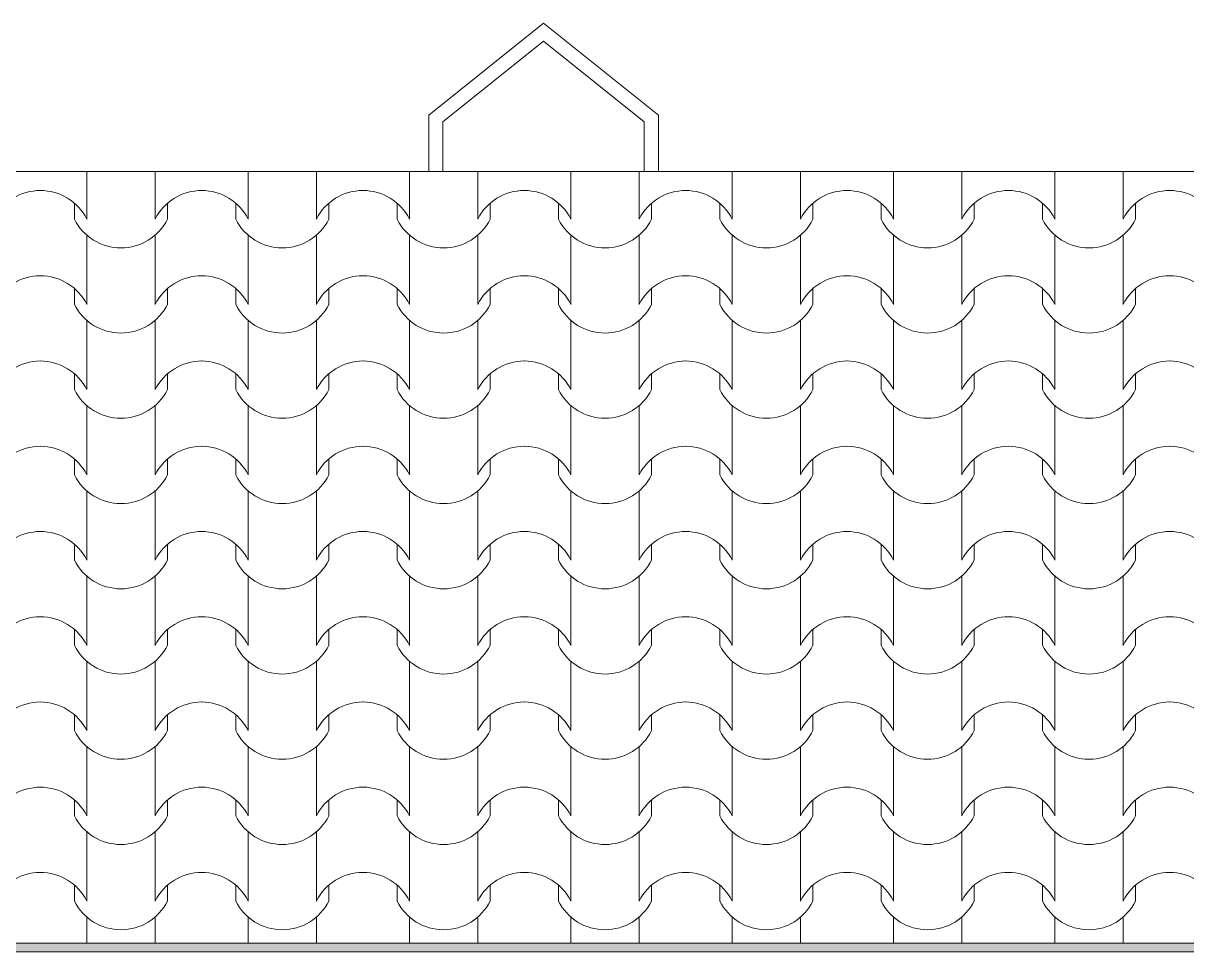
# Model space of a CAD drawing. Header units: feet. Extents: x 2791058 to 2855058, y -67651 to -18651.
# Drawn here: x 2806564 to 2808616, y -46402 to -44764 of the extents above; entities that cross this region are included whole.
import ezdxf

# ---------------------------------------------------------------- set-up
doc = ezdxf.new("R2010")
doc.units = ezdxf.units.FT
doc.header["$MEASUREMENT"] = 0
doc.layers.add('Shell - Roof_Pen_No__21', color=7, linetype='Continuous', lineweight=0)
doc.layers.add('Structural - Bearing_Pen_No__1', color=7, linetype='Continuous', lineweight=0)
doc.layers.add('Structural - Bearing_Pen_No__61', color=7, linetype='Continuous', lineweight=0, true_color=0x6a6a6a)
doc.layers.add('Structural - Bearing_Pen_No__62', color=7, linetype='Continuous', lineweight=0, true_color=0xaaaaaa)

# ---------------------------------------------------------------- blocks, each defined once
blk = doc.blocks.new('*X14', base_point=(2247653.8, -76425))
at = {"layer": 'Structural - Bearing_Pen_No__62', "color": 253, "linetype": 'Continuous', "lineweight": 0, "true_color": 0xaaaaaa}
for p, q in [((2806676.4, -45025.3), (2806676.4, -45048.5)), ((2806796.7, -45025.3), (2806796.7, -45048.5)), ((2806960.9, -45025.3), (2806960.9, -45048.5)), ((2807081.1, -45025.3), (2807081.1, -45048.5)), ((2807245.4, -45025.3), (2807245.4, -45048.5)), ((2807365.6, -45025.3), (2807365.6, -45048.5)), ((2807529.9, -45025.3), (2807529.9, -45048.5)), ((2807650.1, -45025.3), (2807650.1, -45048.5)), ((2807814.3, -45025.3), (2807814.3, -45048.5)), ((2807934.6, -45025.3), (2807934.6, -45048.5)), ((2808098.8, -45025.3), (2808098.8, -45048.5)), ((2808219.1, -45025.3), (2808219.1, -45048.5)), ((2808383.3, -45025.3), (2808383.3, -45048.5)), ((2808503.5, -45025.3), (2808503.5, -45048.5)), ((2806676.4, -45048.5), (2806676.4, -45109.5)), ((2806796.7, -45048.5), (2806796.7, -45109.5)), ((2806960.9, -45048.5), (2806960.9, -45109.5)), ((2807081.1, -45048.5), (2807081.1, -45109.5)), ((2807245.4, -45048.5), (2807245.4, -45109.5)), ((2807365.6, -45048.5), (2807365.6, -45109.5)), ((2807529.9, -45048.5), (2807529.9, -45109.5)), ((2807650.1, -45048.5), (2807650.1, -45109.5)), ((2807814.3, -45048.5), (2807814.3, -45109.5)), ((2807934.6, -45048.5), (2807934.6, -45109.5)), ((2808098.8, -45048.5), (2808098.8, -45109.5)), ((2808219.1, -45048.5), (2808219.1, -45109.5)), ((2808383.3, -45048.5), (2808383.3, -45109.5)), ((2808503.5, -45048.5), (2808503.5, -45109.5)), ((2806654.4, -45081.4), (2806654.4, -45109.5)), ((2806818.7, -45081.4), (2806818.7, -45109.5)), ((2806938.9, -45081.4), (2806938.9, -45109.5)), ((2807103.1, -45081.4), (2807103.1, -45109.5)), ((2807223.4, -45081.4), (2807223.4, -45109.5)), ((2807387.6, -45081.4), (2807387.6, -45109.5)), ((2807507.9, -45081.4), (2807507.9, -45109.5)), ((2807672.1, -45081.4), (2807672.1, -45109.5)), ((2807792.3, -45081.4), (2807792.3, -45109.5)), ((2807956.6, -45081.4), (2807956.6, -45109.5)), ((2808076.8, -45081.4), (2808076.8, -45109.5)), ((2808241.1, -45081.4), (2808241.1, -45109.5)), ((2808361.3, -45081.4), (2808361.3, -45109.5)), ((2808525.5, -45081.4), (2808525.5, -45109.5)), ((2806676.4, -45137.9), (2806676.4, -45198.8)), ((2806796.7, -45137.9), (2806796.7, -45198.8)), ((2806960.9, -45137.9), (2806960.9, -45198.8)), ((2807081.1, -45137.9), (2807081.1, -45198.8)), ((2807245.4, -45137.9), (2807245.4, -45198.8)), ((2807365.6, -45137.9), (2807365.6, -45198.8)), ((2807529.9, -45137.9), (2807529.9, -45198.8)), ((2807650.1, -45137.9), (2807650.1, -45198.8)), ((2807814.3, -45137.9), (2807814.3, -45198.8)), ((2807934.6, -45137.9), (2807934.6, -45198.8)), ((2808098.8, -45137.9), (2808098.8, -45198.8)), ((2808219.1, -45137.9), (2808219.1, -45198.8)), ((2808383.3, -45137.9), (2808383.3, -45198.8)), ((2808503.5, -45137.9), (2808503.5, -45198.8)), ((2806676.4, -45198.8), (2806676.4, -45259.8)), ((2806796.7, -45198.8), (2806796.7, -45259.8)), ((2806960.9, -45198.8), (2806960.9, -45259.8)), ((2807081.1, -45198.8), (2807081.1, -45259.8)), ((2807245.4, -45198.8), (2807245.4, -45259.8)), ((2807365.6, -45198.8), (2807365.6, -45259.8)), ((2807529.9, -45198.8), (2807529.9, -45259.8)), ((2807650.1, -45198.8), (2807650.1, -45259.8)), ((2807814.3, -45198.8), (2807814.3, -45259.8)), ((2807934.6, -45198.8), (2807934.6, -45259.8)), ((2808098.8, -45198.8), (2808098.8, -45259.8)), ((2808219.1, -45198.8), (2808219.1, -45259.8)), ((2808383.3, -45198.8), (2808383.3, -45259.8)), ((2808503.5, -45198.8), (2808503.5, -45259.8)), ((2806654.4, -45231.8), (2806654.4, -45259.8)), ((2806818.7, -45231.8), (2806818.7, -45259.8)), ((2806938.9, -45231.8), (2806938.9, -45259.8)), ((2807103.1, -45231.8), (2807103.1, -45259.8)), ((2807223.4, -45231.8), (2807223.4, -45259.8)), ((2807387.6, -45231.8), (2807387.6, -45259.8)), ((2807507.9, -45231.8), (2807507.9, -45259.8)), ((2807672.1, -45231.8), (2807672.1, -45259.8)), ((2807792.3, -45231.8), (2807792.3, -45259.8)), ((2807956.6, -45231.8), (2807956.6, -45259.8)), ((2808076.8, -45231.8), (2808076.8, -45259.8)), ((2808241.1, -45231.8), (2808241.1, -45259.8)), ((2808361.3, -45231.8), (2808361.3, -45259.8)), ((2808525.5, -45231.8), (2808525.5, -45259.8)), ((2806676.4, -45288.2), (2806676.4, -45349.2)), ((2806796.7, -45288.2), (2806796.7, -45349.2)), ((2806960.9, -45288.2), (2806960.9, -45349.2)), ((2807081.1, -45288.2), (2807081.1, -45349.2)), ((2807245.4, -45288.2), (2807245.4, -45349.2)), ((2807365.6, -45288.2), (2807365.6, -45349.2)), ((2807529.9, -45288.2), (2807529.9, -45349.2)), ((2807650.1, -45288.2), (2807650.1, -45349.2)), ((2807814.3, -45288.2), (2807814.3, -45349.2)), ((2807934.6, -45288.2), (2807934.6, -45349.2)), ((2808098.8, -45288.2), (2808098.8, -45349.2)), ((2808219.1, -45288.2), (2808219.1, -45349.2)), ((2808383.3, -45288.2), (2808383.3, -45349.2)), ((2808503.5, -45288.2), (2808503.5, -45349.2)), ((2806676.4, -45349.2), (2806676.4, -45410.1)), ((2806796.7, -45349.2), (2806796.7, -45410.1)), ((2806960.9, -45349.2), (2806960.9, -45410.1)), ((2807081.1, -45349.2), (2807081.1, -45410.1)), ((2807245.4, -45349.2), (2807245.4, -45410.1)), ((2807365.6, -45349.2), (2807365.6, -45410.1)), ((2807529.9, -45349.2), (2807529.9, -45410.1)), ((2807650.1, -45349.2), (2807650.1, -45410.1)), ((2807814.3, -45349.2), (2807814.3, -45410.1)), ((2807934.6, -45349.2), (2807934.6, -45410.1)), ((2808098.8, -45349.2), (2808098.8, -45410.1)), ((2808219.1, -45349.2), (2808219.1, -45410.1)), ((2808383.3, -45349.2), (2808383.3, -45410.1)), ((2808503.5, -45349.2), (2808503.5, -45410.1)), ((2806654.4, -45382.1), (2806654.4, -45410.1)), ((2806818.7, -45382.1), (2806818.7, -45410.1)), ((2806938.9, -45382.1), (2806938.9, -45410.1)), ((2807103.1, -45382.1), (2807103.1, -45410.1)), ((2807223.4, -45382.1), (2807223.4, -45410.1)), ((2807387.6, -45382.1), (2807387.6, -45410.1)), ((2807507.9, -45382.1), (2807507.9, -45410.1)), ((2807672.1, -45382.1), (2807672.1, -45410.1)), ((2807792.3, -45382.1), (2807792.3, -45410.1)), ((2807956.6, -45382.1), (2807956.6, -45410.1)), ((2808076.8, -45382.1), (2808076.8, -45410.1)), ((2808241.1, -45382.1), (2808241.1, -45410.1)), ((2808361.3, -45382.1), (2808361.3, -45410.1)), ((2808525.5, -45382.1), (2808525.5, -45410.1)), ((2806676.4, -45438.5), (2806676.4, -45499.5)), ((2806796.7, -45438.5), (2806796.7, -45499.5)), ((2806960.9, -45438.5), (2806960.9, -45499.5)), ((2807081.1, -45438.5), (2807081.1, -45499.5)), ((2807245.4, -45438.5), (2807245.4, -45499.5)), ((2807365.6, -45438.5), (2807365.6, -45499.5)), ((2807529.9, -45438.5), (2807529.9, -45499.5)), ((2807650.1, -45438.5), (2807650.1, -45499.5)), ((2807814.3, -45438.5), (2807814.3, -45499.5)), ((2807934.6, -45438.5), (2807934.6, -45499.5)), ((2808098.8, -45438.5), (2808098.8, -45499.5)), ((2808219.1, -45438.5), (2808219.1, -45499.5)), ((2808383.3, -45438.5), (2808383.3, -45499.5)), ((2808503.5, -45438.5), (2808503.5, -45499.5)), ((2806676.4, -45499.5), (2806676.4, -45560.5)), ((2806796.7, -45499.5), (2806796.7, -45560.5)), ((2806960.9, -45499.5), (2806960.9, -45560.5)), ((2807081.1, -45499.5), (2807081.1, -45560.5)), ((2807245.4, -45499.5), (2807245.4, -45560.5)), ((2807365.6, -45499.5), (2807365.6, -45560.5)), ((2807529.9, -45499.5), (2807529.9, -45560.5)), ((2807650.1, -45499.5), (2807650.1, -45560.5)), ((2807814.3, -45499.5), (2807814.3, -45560.5)), ((2807934.6, -45499.5), (2807934.6, -45560.5)), ((2808098.8, -45499.5), (2808098.8, -45560.5)), ((2808219.1, -45499.5), (2808219.1, -45560.5)), ((2808383.3, -45499.5), (2808383.3, -45560.5)), ((2808503.5, -45499.5), (2808503.5, -45560.5)), ((2806654.4, -45532.5), (2806654.4, -45560.5)), ((2806818.7, -45532.5), (2806818.7, -45560.5)), ((2806938.9, -45532.5), (2806938.9, -45560.5)), ((2807103.1, -45532.5), (2807103.1, -45560.5)), ((2807223.4, -45532.5), (2807223.4, -45560.5)), ((2807387.6, -45532.5), (2807387.6, -45560.5)), ((2807507.9, -45532.5), (2807507.9, -45560.5)), ((2807672.1, -45532.5), (2807672.1, -45560.5)), ((2807792.3, -45532.5), (2807792.3, -45560.5)), ((2807956.6, -45532.5), (2807956.6, -45560.5)), ((2808076.8, -45532.5), (2808076.8, -45560.5)), ((2808241.1, -45532.5), (2808241.1, -45560.5)), ((2808361.3, -45532.5), (2808361.3, -45560.5)), ((2808525.5, -45532.5), (2808525.5, -45560.5)), ((2806676.4, -45588.9), (2806676.4, -45649.9)), ((2806796.7, -45588.9), (2806796.7, -45649.9)), ((2806960.9, -45588.9), (2806960.9, -45649.9)), ((2807081.1, -45588.9), (2807081.1, -45649.9)), ((2807245.4, -45588.9), (2807245.4, -45649.9)), ((2807365.6, -45588.9), (2807365.6, -45649.9)), ((2807529.9, -45588.9), (2807529.9, -45649.9)), ((2807650.1, -45588.9), (2807650.1, -45649.9)), ((2807814.3, -45588.9), (2807814.3, -45649.9)), ((2807934.6, -45588.9), (2807934.6, -45649.9)), ((2808098.8, -45588.9), (2808098.8, -45649.9)), ((2808219.1, -45588.9), (2808219.1, -45649.9)), ((2808383.3, -45588.9), (2808383.3, -45649.9)), ((2808503.5, -45588.9), (2808503.5, -45649.9)), ((2806676.4, -45649.9), (2806676.4, -45710.8)), ((2806796.7, -45649.9), (2806796.7, -45710.8)), ((2806960.9, -45649.9), (2806960.9, -45710.8)), ((2807081.1, -45649.9), (2807081.1, -45710.8)), ((2807245.4, -45649.9), (2807245.4, -45710.8)), ((2807365.6, -45649.9), (2807365.6, -45710.8)), ((2807529.9, -45649.9), (2807529.9, -45710.8)), ((2807650.1, -45649.9), (2807650.1, -45710.8)), ((2807814.3, -45649.9), (2807814.3, -45710.8)), ((2807934.6, -45649.9), (2807934.6, -45710.8)), ((2808098.8, -45649.9), (2808098.8, -45710.8)), ((2808219.1, -45649.9), (2808219.1, -45710.8)), ((2808383.3, -45649.9), (2808383.3, -45710.8)), ((2808503.5, -45649.9), (2808503.5, -45710.8)), ((2806654.4, -45682.8), (2806654.4, -45710.8)), ((2806818.7, -45682.8), (2806818.7, -45710.8)), ((2806938.9, -45682.8), (2806938.9, -45710.8)), ((2807103.1, -45682.8), (2807103.1, -45710.8)), ((2807223.4, -45682.8), (2807223.4, -45710.8)), ((2807387.6, -45682.8), (2807387.6, -45710.8)), ((2807507.9, -45682.8), (2807507.9, -45710.8)), ((2807672.1, -45682.8), (2807672.1, -45710.8)), ((2807792.3, -45682.8), (2807792.3, -45710.8)), ((2807956.6, -45682.8), (2807956.6, -45710.8)), ((2808076.8, -45682.8), (2808076.8, -45710.8)), ((2808241.1, -45682.8), (2808241.1, -45710.8)), ((2808361.3, -45682.8), (2808361.3, -45710.8)), ((2808525.5, -45682.8), (2808525.5, -45710.8)), ((2806676.4, -45739.2), (2806676.4, -45800.2)), ((2806796.7, -45739.2), (2806796.7, -45800.2)), ((2806960.9, -45739.2), (2806960.9, -45800.2)), ((2807081.1, -45739.2), (2807081.1, -45800.2)), ((2807245.4, -45739.2), (2807245.4, -45800.2)), ((2807365.6, -45739.2), (2807365.6, -45800.2)), ((2807529.9, -45739.2), (2807529.9, -45800.2)), ((2807650.1, -45739.2), (2807650.1, -45800.2)), ((2807814.3, -45739.2), (2807814.3, -45800.2)), ((2807934.6, -45739.2), (2807934.6, -45800.2)), ((2808098.8, -45739.2), (2808098.8, -45800.2)), ((2808219.1, -45739.2), (2808219.1, -45800.2)), ((2808383.3, -45739.2), (2808383.3, -45800.2)), ((2808503.5, -45739.2), (2808503.5, -45800.2)), ((2806676.4, -45800.2), (2806676.4, -45861.2)), ((2806796.7, -45800.2), (2806796.7, -45861.2)), ((2806960.9, -45800.2), (2806960.9, -45861.2)), ((2807081.1, -45800.2), (2807081.1, -45861.2)), ((2807245.4, -45800.2), (2807245.4, -45861.2)), ((2807365.6, -45800.2), (2807365.6, -45861.2)), ((2807529.9, -45800.2), (2807529.9, -45861.2)), ((2807650.1, -45800.2), (2807650.1, -45861.2)), ((2807814.3, -45800.2), (2807814.3, -45861.2)), ((2807934.6, -45800.2), (2807934.6, -45861.2)), ((2808098.8, -45800.2), (2808098.8, -45861.2)), ((2808219.1, -45800.2), (2808219.1, -45861.2)), ((2808383.3, -45800.2), (2808383.3, -45861.2)), ((2808503.5, -45800.2), (2808503.5, -45861.2)), ((2806654.4, -45833.1), (2806654.4, -45861.2)), ((2806818.7, -45833.1), (2806818.7, -45861.2)), ((2806938.9, -45833.1), (2806938.9, -45861.2)), ((2807103.1, -45833.1), (2807103.1, -45861.2)), ((2807223.4, -45833.1), (2807223.4, -45861.2)), ((2807387.6, -45833.1), (2807387.6, -45861.2)), ((2807507.9, -45833.1), (2807507.9, -45861.2)), ((2807672.1, -45833.1), (2807672.1, -45861.2)), ((2807792.3, -45833.1), (2807792.3, -45861.2)), ((2807956.6, -45833.1), (2807956.6, -45861.2)), ((2808076.8, -45833.1), (2808076.8, -45861.2)), ((2808241.1, -45833.1), (2808241.1, -45861.2)), ((2808361.3, -45833.1), (2808361.3, -45861.2)), ((2808525.5, -45833.1), (2808525.5, -45861.2)), ((2806676.4, -45889.6), (2806676.4, -45950.5)), ((2806796.7, -45889.6), (2806796.7, -45950.5)), ((2806960.9, -45889.6), (2806960.9, -45950.5)), ((2807081.1, -45889.6), (2807081.1, -45950.5)), ((2807245.4, -45889.6), (2807245.4, -45950.5)), ((2807365.6, -45889.6), (2807365.6, -45950.5)), ((2807529.9, -45889.6), (2807529.9, -45950.5)), ((2807650.1, -45889.6), (2807650.1, -45950.5)), ((2807814.3, -45889.6), (2807814.3, -45950.5)), ((2807934.6, -45889.6), (2807934.6, -45950.5)), ((2808098.8, -45889.6), (2808098.8, -45950.5)), ((2808219.1, -45889.6), (2808219.1, -45950.5)), ((2808383.3, -45889.6), (2808383.3, -45950.5)), ((2808503.5, -45889.6), (2808503.5, -45950.5)), ((2806676.4, -45950.5), (2806676.4, -46011.5)), ((2806796.7, -45950.5), (2806796.7, -46011.5)), ((2806960.9, -45950.5), (2806960.9, -46011.5)), ((2807081.1, -45950.5), (2807081.1, -46011.5)), ((2807245.4, -45950.5), (2807245.4, -46011.5)), ((2807365.6, -45950.5), (2807365.6, -46011.5)), ((2807529.9, -45950.5), (2807529.9, -46011.5)), ((2807650.1, -45950.5), (2807650.1, -46011.5)), ((2807814.3, -45950.5), (2807814.3, -46011.5)), ((2807934.6, -45950.5), (2807934.6, -46011.5)), ((2808098.8, -45950.5), (2808098.8, -46011.5)), ((2808219.1, -45950.5), (2808219.1, -46011.5)), ((2808383.3, -45950.5), (2808383.3, -46011.5)), ((2808503.5, -45950.5), (2808503.5, -46011.5)), ((2806654.4, -45983.5), (2806654.4, -46011.5)), ((2806818.7, -45983.5), (2806818.7, -46011.5)), ((2806938.9, -45983.5), (2806938.9, -46011.5)), ((2807103.1, -45983.5), (2807103.1, -46011.5)), ((2807223.4, -45983.5), (2807223.4, -46011.5)), ((2807387.6, -45983.5), (2807387.6, -46011.5)), ((2807507.9, -45983.5), (2807507.9, -46011.5)), ((2807672.1, -45983.5), (2807672.1, -46011.5)), ((2807792.3, -45983.5), (2807792.3, -46011.5)), ((2807956.6, -45983.5), (2807956.6, -46011.5)), ((2808076.8, -45983.5), (2808076.8, -46011.5)), ((2808241.1, -45983.5), (2808241.1, -46011.5)), ((2808361.3, -45983.5), (2808361.3, -46011.5)), ((2808525.5, -45983.5), (2808525.5, -46011.5)), ((2806676.4, -46039.9), (2806676.4, -46100.9)), ((2806796.7, -46039.9), (2806796.7, -46100.9)), ((2806960.9, -46039.9), (2806960.9, -46100.9)), ((2807081.1, -46039.9), (2807081.1, -46100.9)), ((2807245.4, -46039.9), (2807245.4, -46100.9)), ((2807365.6, -46039.9), (2807365.6, -46100.9)), ((2807529.9, -46039.9), (2807529.9, -46100.9)), ((2807650.1, -46039.9), (2807650.1, -46100.9)), ((2807814.3, -46039.9), (2807814.3, -46100.9)), ((2807934.6, -46039.9), (2807934.6, -46100.9)), ((2808098.8, -46039.9), (2808098.8, -46100.9)), ((2808219.1, -46039.9), (2808219.1, -46100.9)), ((2808383.3, -46039.9), (2808383.3, -46100.9)), ((2808503.5, -46039.9), (2808503.5, -46100.9)), ((2806676.4, -46100.9), (2806676.4, -46161.8)), ((2806796.7, -46100.9), (2806796.7, -46161.8)), ((2806960.9, -46100.9), (2806960.9, -46161.8)), ((2807081.1, -46100.9), (2807081.1, -46161.8)), ((2807245.4, -46100.9), (2807245.4, -46161.8)), ((2807365.6, -46100.9), (2807365.6, -46161.8)), ((2807529.9, -46100.9), (2807529.9, -46161.8)), ((2807650.1, -46100.9), (2807650.1, -46161.8)), ((2807814.3, -46100.9), (2807814.3, -46161.8)), ((2807934.6, -46100.9), (2807934.6, -46161.8)), ((2808098.8, -46100.9), (2808098.8, -46161.8)), ((2808219.1, -46100.9), (2808219.1, -46161.8)), ((2808383.3, -46100.9), (2808383.3, -46161.8)), ((2808503.5, -46100.9), (2808503.5, -46161.8)), ((2806654.4, -46133.8), (2806654.4, -46161.8)), ((2806818.7, -46133.8), (2806818.7, -46161.8)), ((2806938.9, -46133.8), (2806938.9, -46161.8)), ((2807103.1, -46133.8), (2807103.1, -46161.8)), ((2807223.4, -46133.8), (2807223.4, -46161.8)), ((2807387.6, -46133.8), (2807387.6, -46161.8)), ((2807507.9, -46133.8), (2807507.9, -46161.8)), ((2807672.1, -46133.8), (2807672.1, -46161.8)), ((2807792.3, -46133.8), (2807792.3, -46161.8)), ((2807956.6, -46133.8), (2807956.6, -46161.8)), ((2808076.8, -46133.8), (2808076.8, -46161.8)), ((2808241.1, -46133.8), (2808241.1, -46161.8)), ((2808361.3, -46133.8), (2808361.3, -46161.8)), ((2808525.5, -46133.8), (2808525.5, -46161.8)), ((2806676.4, -46190.2), (2806676.4, -46251.2)), ((2806796.7, -46190.2), (2806796.7, -46251.2)), ((2806960.9, -46190.2), (2806960.9, -46251.2)), ((2807081.1, -46190.2), (2807081.1, -46251.2)), ((2807245.4, -46190.2), (2807245.4, -46251.2)), ((2807365.6, -46190.2), (2807365.6, -46251.2)), ((2807529.9, -46190.2), (2807529.9, -46251.2)), ((2807650.1, -46190.2), (2807650.1, -46251.2)), ((2807814.3, -46190.2), (2807814.3, -46251.2)), ((2807934.6, -46190.2), (2807934.6, -46251.2)), ((2808098.8, -46190.2), (2808098.8, -46251.2)), ((2808219.1, -46190.2), (2808219.1, -46251.2)), ((2808383.3, -46190.2), (2808383.3, -46251.2)), ((2808503.5, -46190.2), (2808503.5, -46251.2)), ((2806676.4, -46251.2), (2806676.4, -46312.2)), ((2806796.7, -46251.2), (2806796.7, -46312.2)), ((2806960.9, -46251.2), (2806960.9, -46312.2)), ((2807081.1, -46251.2), (2807081.1, -46312.2)), ((2807245.4, -46251.2), (2807245.4, -46312.2)), ((2807365.6, -46251.2), (2807365.6, -46312.2)), ((2807529.9, -46251.2), (2807529.9, -46312.2)), ((2807650.1, -46251.2), (2807650.1, -46312.2)), ((2807814.3, -46251.2), (2807814.3, -46312.2)), ((2807934.6, -46251.2), (2807934.6, -46312.2)), ((2808098.8, -46251.2), (2808098.8, -46312.2)), ((2808219.1, -46251.2), (2808219.1, -46312.2)), ((2808383.3, -46251.2), (2808383.3, -46312.2)), ((2808503.5, -46251.2), (2808503.5, -46312.2)), ((2806654.4, -46284.1), (2806654.4, -46312.2)), ((2806818.7, -46284.1), (2806818.7, -46312.2)), ((2806938.9, -46284.1), (2806938.9, -46312.2)), ((2807103.1, -46284.1), (2807103.1, -46312.2)), ((2807223.4, -46284.1), (2807223.4, -46312.2)), ((2807387.6, -46284.1), (2807387.6, -46312.2)), ((2807507.9, -46284.1), (2807507.9, -46312.2)), ((2807672.1, -46284.1), (2807672.1, -46312.2)), ((2807792.3, -46284.1), (2807792.3, -46312.2)), ((2807956.6, -46284.1), (2807956.6, -46312.2)), ((2808076.8, -46284.1), (2808076.8, -46312.2)), ((2808241.1, -46284.1), (2808241.1, -46312.2)), ((2808361.3, -46284.1), (2808361.3, -46312.2)), ((2808525.5, -46284.1), (2808525.5, -46312.2)), ((2806676.4, -46340.6), (2806676.4, -46386.5)), ((2806796.7, -46340.6), (2806796.7, -46386.5)), ((2806960.9, -46340.6), (2806960.9, -46386.5)), ((2807081.1, -46340.6), (2807081.1, -46386.5)), ((2807245.4, -46340.6), (2807245.4, -46386.5)), ((2807365.6, -46340.6), (2807365.6, -46386.5)), ((2807529.9, -46340.6), (2807529.9, -46386.5)), ((2807650.1, -46340.6), (2807650.1, -46386.5)), ((2807814.3, -46340.6), (2807814.3, -46386.5)), ((2807934.6, -46340.6), (2807934.6, -46386.5)), ((2808098.8, -46340.6), (2808098.8, -46386.5)), ((2808219.1, -46340.6), (2808219.1, -46386.5)), ((2808383.3, -46340.6), (2808383.3, -46386.5)), ((2808503.5, -46340.6), (2808503.5, -46386.5))]:
    blk.add_line(p, q, dxfattribs=at)
for centre, radius, start, end in [((2806594.6, -45151.4), 92.5, 90.1705, 153.0115), ((2806594, -45151.4), 92.5, 26.9885, 89.8295), ((2806879.1, -45151.4), 92.5, 90.1705, 153.0115), ((2806878.5, -45151.4), 92.5, 26.9885, 89.8295), ((2807163.5, -45151.4), 92.5, 90.1705, 153.0115), ((2807163, -45151.4), 92.5, 26.9885, 89.8295), ((2807448, -45151.4), 92.5, 90.1705, 153.0115), ((2807447.5, -45151.4), 92.5, 26.9885, 89.8295), ((2807732.5, -45151.4), 92.5, 90.1705, 153.0115), ((2807731.9, -45151.4), 92.5, 26.9885, 89.8295), ((2808017, -45151.4), 92.5, 90.1705, 153.0115), ((2808016.4, -45151.4), 92.5, 26.9885, 89.8295), ((2808301.5, -45151.4), 92.5, 90.1705, 153.0115), ((2808300.9, -45151.4), 92.5, 26.9885, 89.8295), ((2808585.9, -45151.4), 92.5, 90.1705, 153.0115), ((2808585.4, -45151.4), 92.5, 26.9885, 89.8295), ((2806736.5, -45068.2), 91.9, 206.7044, 333.2956), ((2807021, -45068.2), 91.9, 206.7044, 333.2956), ((2807305.5, -45068.2), 91.9, 206.7044, 333.2956), ((2807590, -45068.2), 91.9, 206.7044, 333.2956), ((2807874.5, -45068.2), 91.9, 206.7044, 333.2956), ((2808158.9, -45068.2), 91.9, 206.7044, 333.2956), ((2808443.4, -45068.2), 91.9, 206.7044, 333.2956), ((2806594.6, -45301.8), 92.5, 90.1705, 153.0115), ((2806594, -45301.8), 92.5, 26.9885, 89.8295), ((2806879.1, -45301.8), 92.5, 90.1705, 153.0115), ((2806878.5, -45301.8), 92.5, 26.9885, 89.8295), ((2807163.5, -45301.8), 92.5, 90.1705, 153.0115), ((2807163, -45301.8), 92.5, 26.9885, 89.8295), ((2807448, -45301.8), 92.5, 90.1705, 153.0115), ((2807447.5, -45301.8), 92.5, 26.9885, 89.8295), ((2807732.5, -45301.8), 92.5, 90.1705, 153.0115), ((2807731.9, -45301.8), 92.5, 26.9885, 89.8295), ((2808017, -45301.8), 92.5, 90.1705, 153.0115), ((2808016.4, -45301.8), 92.5, 26.9885, 89.8295), ((2808301.5, -45301.8), 92.5, 90.1705, 153.0115), ((2808300.9, -45301.8), 92.5, 26.9885, 89.8295), ((2808585.9, -45301.8), 92.5, 90.1705, 153.0115), ((2808585.4, -45301.8), 92.5, 26.9885, 89.8295), ((2806736.5, -45218.5), 91.9, 206.7044, 333.2956), ((2807021, -45218.5), 91.9, 206.7044, 333.2956), ((2807305.5, -45218.5), 91.9, 206.7044, 333.2956), ((2807590, -45218.5), 91.9, 206.7044, 333.2956), ((2807874.5, -45218.5), 91.9, 206.7044, 333.2956), ((2808158.9, -45218.5), 91.9, 206.7044, 333.2956), ((2808443.4, -45218.5), 91.9, 206.7044, 333.2956), ((2806594.6, -45452.1), 92.5, 90.1705, 153.0115), ((2806594, -45452.1), 92.5, 26.9885, 89.8295), ((2806879.1, -45452.1), 92.5, 90.1705, 153.0115), ((2806878.5, -45452.1), 92.5, 26.9885, 89.8295), ((2807163.5, -45452.1), 92.5, 90.1705, 153.0115), ((2807163, -45452.1), 92.5, 26.9885, 89.8295), ((2807448, -45452.1), 92.5, 90.1705, 153.0115), ((2807447.5, -45452.1), 92.5, 26.9885, 89.8295), ((2807732.5, -45452.1), 92.5, 90.1705, 153.0115), ((2807731.9, -45452.1), 92.5, 26.9885, 89.8295), ((2808017, -45452.1), 92.5, 90.1705, 153.0115), ((2808016.4, -45452.1), 92.5, 26.9885, 89.8295), ((2808301.5, -45452.1), 92.5, 90.1705, 153.0115), ((2808300.9, -45452.1), 92.5, 26.9885, 89.8295), ((2808585.9, -45452.1), 92.5, 90.1705, 153.0115), ((2808585.4, -45452.1), 92.5, 26.9885, 89.8295), ((2806736.5, -45368.8), 91.9, 206.7044, 333.2956), ((2807021, -45368.8), 91.9, 206.7044, 333.2956), ((2807305.5, -45368.8), 91.9, 206.7044, 333.2956), ((2807590, -45368.8), 91.9, 206.7044, 333.2956), ((2807874.5, -45368.8), 91.9, 206.7044, 333.2956), ((2808158.9, -45368.8), 91.9, 206.7044, 333.2956), ((2808443.4, -45368.8), 91.9, 206.7044, 333.2956), ((2806594.6, -45602.4), 92.5, 90.1705, 153.0115), ((2806594, -45602.4), 92.5, 26.9885, 89.8295), ((2806879.1, -45602.4), 92.5, 90.1705, 153.0115), ((2806878.5, -45602.4), 92.5, 26.9885, 89.8295), ((2807163.5, -45602.4), 92.5, 90.1705, 153.0115), ((2807163, -45602.4), 92.5, 26.9885, 89.8295), ((2807448, -45602.4), 92.5, 90.1705, 153.0115), ((2807447.5, -45602.4), 92.5, 26.9885, 89.8295), ((2807732.5, -45602.4), 92.5, 90.1705, 153.0115), ((2807731.9, -45602.4), 92.5, 26.9885, 89.8295), ((2808017, -45602.4), 92.5, 90.1705, 153.0115), ((2808016.4, -45602.4), 92.5, 26.9885, 89.8295), ((2808301.5, -45602.4), 92.5, 90.1705, 153.0115), ((2808300.9, -45602.4), 92.5, 26.9885, 89.8295), ((2808585.9, -45602.4), 92.5, 90.1705, 153.0115), ((2808585.4, -45602.4), 92.5, 26.9885, 89.8295), ((2806736.5, -45519.2), 91.9, 206.7044, 333.2956), ((2807021, -45519.2), 91.9, 206.7044, 333.2956), ((2807305.5, -45519.2), 91.9, 206.7044, 333.2956), ((2807590, -45519.2), 91.9, 206.7044, 333.2956), ((2807874.5, -45519.2), 91.9, 206.7044, 333.2956), ((2808158.9, -45519.2), 91.9, 206.7044, 333.2956), ((2808443.4, -45519.2), 91.9, 206.7044, 333.2956), ((2806594.6, -45752.8), 92.5, 90.1705, 153.0115), ((2806594, -45752.8), 92.5, 26.9885, 89.8295), ((2806879.1, -45752.8), 92.5, 90.1705, 153.0115), ((2806878.5, -45752.8), 92.5, 26.9885, 89.8295), ((2807163.5, -45752.8), 92.5, 90.1705, 153.0115), ((2807163, -45752.8), 92.5, 26.9885, 89.8295), ((2807448, -45752.8), 92.5, 90.1705, 153.0115), ((2807447.5, -45752.8), 92.5, 26.9885, 89.8295), ((2807732.5, -45752.8), 92.5, 90.1705, 153.0115), ((2807731.9, -45752.8), 92.5, 26.9885, 89.8295), ((2808017, -45752.8), 92.5, 90.1705, 153.0115), ((2808016.4, -45752.8), 92.5, 26.9885, 89.8295), ((2808301.5, -45752.8), 92.5, 90.1705, 153.0115), ((2808300.9, -45752.8), 92.5, 26.9885, 89.8295), ((2808585.9, -45752.8), 92.5, 90.1705, 153.0115), ((2808585.4, -45752.8), 92.5, 26.9885, 89.8295), ((2806736.5, -45669.5), 91.9, 206.7044, 333.2956), ((2807021, -45669.5), 91.9, 206.7044, 333.2956), ((2807305.5, -45669.5), 91.9, 206.7044, 333.2956), ((2807590, -45669.5), 91.9, 206.7044, 333.2956), ((2807874.5, -45669.5), 91.9, 206.7044, 333.2956), ((2808158.9, -45669.5), 91.9, 206.7044, 333.2956), ((2808443.4, -45669.5), 91.9, 206.7044, 333.2956), ((2806594.6, -45903.1), 92.5, 90.1705, 153.0115), ((2806594, -45903.1), 92.5, 26.9885, 89.8295), ((2806879.1, -45903.1), 92.5, 90.1705, 153.0115), ((2806878.5, -45903.1), 92.5, 26.9885, 89.8295), ((2807163.5, -45903.1), 92.5, 90.1705, 153.0115), ((2807163, -45903.1), 92.5, 26.9885, 89.8295), ((2807448, -45903.1), 92.5, 90.1705, 153.0115), ((2807447.5, -45903.1), 92.5, 26.9885, 89.8295), ((2807732.5, -45903.1), 92.5, 90.1705, 153.0115), ((2807731.9, -45903.1), 92.5, 26.9885, 89.8295), ((2808017, -45903.1), 92.5, 90.1705, 153.0115), ((2808016.4, -45903.1), 92.5, 26.9885, 89.8295), ((2808301.5, -45903.1), 92.5, 90.1705, 153.0115), ((2808300.9, -45903.1), 92.5, 26.9885, 89.8295), ((2808585.9, -45903.1), 92.5, 90.1705, 153.0115), ((2808585.4, -45903.1), 92.5, 26.9885, 89.8295), ((2806736.5, -45819.8), 91.9, 206.7044, 333.2956), ((2807021, -45819.8), 91.9, 206.7044, 333.2956), ((2807305.5, -45819.8), 91.9, 206.7044, 333.2956), ((2807590, -45819.8), 91.9, 206.7044, 333.2956), ((2807874.5, -45819.8), 91.9, 206.7044, 333.2956), ((2808158.9, -45819.8), 91.9, 206.7044, 333.2956), ((2808443.4, -45819.8), 91.9, 206.7044, 333.2956), ((2806594.6, -46053.5), 92.5, 90.1705, 153.0115), ((2806594, -46053.5), 92.5, 26.9885, 89.8295), ((2806879.1, -46053.5), 92.5, 90.1705, 153.0115), ((2806878.5, -46053.5), 92.5, 26.9885, 89.8295), ((2807163.5, -46053.5), 92.5, 90.1705, 153.0115), ((2807163, -46053.5), 92.5, 26.9885, 89.8295), ((2807448, -46053.5), 92.5, 90.1705, 153.0115), ((2807447.5, -46053.5), 92.5, 26.9885, 89.8295), ((2807732.5, -46053.5), 92.5, 90.1705, 153.0115), ((2807731.9, -46053.5), 92.5, 26.9885, 89.8295), ((2808017, -46053.5), 92.5, 90.1705, 153.0115), ((2808016.4, -46053.5), 92.5, 26.9885, 89.8295), ((2808301.5, -46053.5), 92.5, 90.1705, 153.0115), ((2808300.9, -46053.5), 92.5, 26.9885, 89.8295), ((2808585.9, -46053.5), 92.5, 90.1705, 153.0115), ((2808585.4, -46053.5), 92.5, 26.9885, 89.8295), ((2806736.5, -45970.2), 91.9, 206.7044, 333.2956), ((2807021, -45970.2), 91.9, 206.7044, 333.2956), ((2807305.5, -45970.2), 91.9, 206.7044, 333.2956), ((2807590, -45970.2), 91.9, 206.7044, 333.2956), ((2807874.5, -45970.2), 91.9, 206.7044, 333.2956), ((2808158.9, -45970.2), 91.9, 206.7044, 333.2956), ((2808443.4, -45970.2), 91.9, 206.7044, 333.2956), ((2806594.6, -46203.8), 92.5, 90.1705, 153.0115), ((2806594, -46203.8), 92.5, 26.9885, 89.8295), ((2806879.1, -46203.8), 92.5, 90.1705, 153.0115), ((2806878.5, -46203.8), 92.5, 26.9885, 89.8295), ((2807163.5, -46203.8), 92.5, 90.1705, 153.0115), ((2807163, -46203.8), 92.5, 26.9885, 89.8295), ((2807448, -46203.8), 92.5, 90.1705, 153.0115), ((2807447.5, -46203.8), 92.5, 26.9885, 89.8295), ((2807732.5, -46203.8), 92.5, 90.1705, 153.0115), ((2807731.9, -46203.8), 92.5, 26.9885, 89.8295), ((2808017, -46203.8), 92.5, 90.1705, 153.0115), ((2808016.4, -46203.8), 92.5, 26.9885, 89.8295), ((2808301.5, -46203.8), 92.5, 90.1705, 153.0115), ((2808300.9, -46203.8), 92.5, 26.9885, 89.8295), ((2808585.9, -46203.8), 92.5, 90.1705, 153.0115), ((2808585.4, -46203.8), 92.5, 26.9885, 89.8295), ((2806736.5, -46120.5), 91.9, 206.7044, 333.2956), ((2807021, -46120.5), 91.9, 206.7044, 333.2956), ((2807305.5, -46120.5), 91.9, 206.7044, 333.2956), ((2807590, -46120.5), 91.9, 206.7044, 333.2956), ((2807874.5, -46120.5), 91.9, 206.7044, 333.2956), ((2808158.9, -46120.5), 91.9, 206.7044, 333.2956), ((2808443.4, -46120.5), 91.9, 206.7044, 333.2956), ((2806594.6, -46354.1), 92.5, 90.1705, 153.0115), ((2806594, -46354.1), 92.5, 26.9885, 89.8295), ((2806879.1, -46354.1), 92.5, 90.1705, 153.0115), ((2806878.5, -46354.1), 92.5, 26.9885, 89.8295), ((2807163.5, -46354.1), 92.5, 90.1705, 153.0115), ((2807163, -46354.1), 92.5, 26.9885, 89.8295), ((2807448, -46354.1), 92.5, 90.1705, 153.0115), ((2807447.5, -46354.1), 92.5, 26.9885, 89.8295), ((2807732.5, -46354.1), 92.5, 90.1705, 153.0115), ((2807731.9, -46354.1), 92.5, 26.9885, 89.8295), ((2808017, -46354.1), 92.5, 90.1705, 153.0115), ((2808016.4, -46354.1), 92.5, 26.9885, 89.8295), ((2808301.5, -46354.1), 92.5, 90.1705, 153.0115), ((2808300.9, -46354.1), 92.5, 26.9885, 89.8295), ((2808585.9, -46354.1), 92.5, 90.1705, 153.0115), ((2808585.4, -46354.1), 92.5, 26.9885, 89.8295), ((2806736.5, -46270.9), 91.9, 206.7044, 333.2956), ((2807021, -46270.9), 91.9, 206.7044, 333.2956), ((2807305.5, -46270.9), 91.9, 206.7044, 333.2956), ((2807590, -46270.9), 91.9, 206.7044, 333.2956), ((2807874.5, -46270.9), 91.9, 206.7044, 333.2956), ((2808158.9, -46270.9), 91.9, 206.7044, 333.2956), ((2808443.4, -46270.9), 91.9, 206.7044, 333.2956)]:
    blk.add_arc(centre, radius, start, end, dxfattribs=at)
blk = doc.blocks.new('Fill_7', base_point=(2247653.8, -74225))
at = {"layer": 'Structural - Bearing_Pen_No__1', "color": 7, "linetype": 'Continuous', "lineweight": 0}
for p, q in [((2810586.6, -45025.3), (2805961.6, -45025.3)), ((2802636.6, -46386.5), (2810586.6, -46386.5))]:
    blk.add_line(p, q, dxfattribs=at)
at = {"layer": 'Structural - Bearing_Pen_No__62', "color": 253, "linetype": 'Continuous', "lineweight": 0, "true_color": 0xaaaaaa}
blk.add_blockref('*X14', (2247653.8, -76425), dxfattribs=at)

msp = doc.modelspace()

# ---------------------------------------------------------------- hatches: boundary and pattern name
at = {"layer": 'Structural - Bearing_Pen_No__61', "linetype": 'Continuous', "lineweight": 0, "true_color": 0x6a6a6a}
msp.add_hatch(color=251, dxfattribs=at).paths.add_polyline_path([(2810736.6, -46401.5), (2810736.6, -46386.5), (2810586.6, -46386.5), (2802636.6, -46386.5), (2802486.6, -46386.5), (2802486.6, -46401.5), (2802511.6, -46401.5), (2810311.6, -46401.5)])

# ---------------------------------------------------------------- linework, layer by layer
at = {"layer": 'Shell - Roof_Pen_No__21', "color": 7, "linetype": 'Continuous', "lineweight": 0}
for p, q in [((2807481.8, -44763.9), (2807279.3, -44926.2)), ((2807481.8, -44763.9), (2807684.3, -44926.2)), ((2807481.8, -44795.8), (2807304.3, -44938)), ((2807481.8, -44795.8), (2807659.3, -44938)), ((2807279.3, -45025.3), (2807279.3, -44926.2)), ((2807684.3, -45025.3), (2807684.3, -44926.2)), ((2807304.3, -45025.3), (2807304.3, -44938)), ((2807659.3, -45025.3), (2807659.3, -44938)), ((2810736.6, -45025.3), (2805961.6, -45025.3)), ((2810311.6, -46401.5), (2802486.6, -46401.5)), ((2802511.6, -46401.5), (2810711.6, -46401.5))]:
    msp.add_line(p, q, dxfattribs=at)
at = {"layer": 'Structural - Bearing_Pen_No__61', "color": 251, "linetype": 'Continuous', "lineweight": 0, "true_color": 0x6a6a6a, "flags": 128}
msp.add_lwpolyline([(2810736.6, -46401.5), (2810736.6, -46386.5), (2810586.6, -46386.5), (2802636.6, -46386.5), (2802486.6, -46386.5), (2802486.6, -46401.5), (2802511.6, -46401.5), (2810311.6, -46401.5)], close=True, dxfattribs=at)

# ---------------------------------------------------------------- block references
at = {"layer": 'Structural - Bearing_Pen_No__62', "color": 253, "linetype": 'Continuous', "lineweight": 0, "true_color": 0xaaaaaa}
msp.add_blockref('Fill_7', (2247653.8, -74225), dxfattribs=at)

doc.saveas('drawing.dxf')
